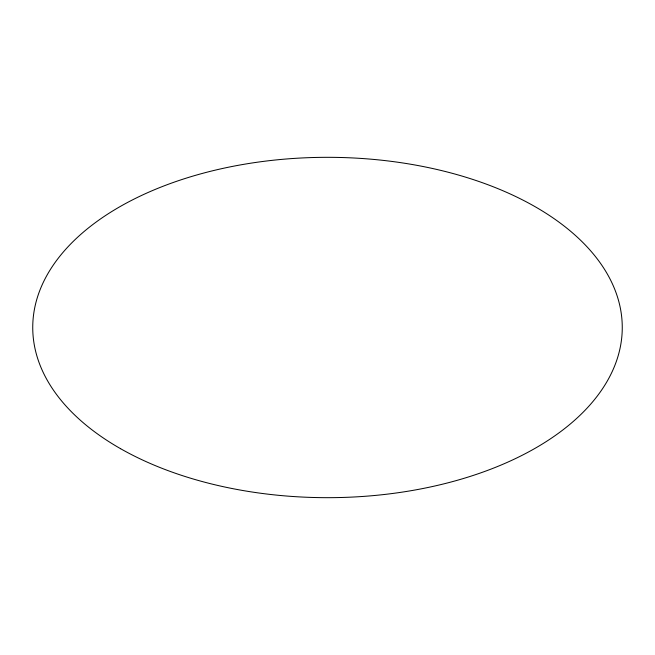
<?xml version="1.0" encoding="UTF-8"?>
<svg xmlns="http://www.w3.org/2000/svg" width="655" height="655" viewBox="0 0 655 655"><rect width="100%" height="100%" fill="white"/><g stroke="black" fill="none" stroke-linecap="round" stroke-linejoin="round"><path stroke-width="0.98" d="M120.602 448.708A294.758 170.177 0 0 0 612.769 370.337A294.758 170.177 0 0 0 249.129 163.447A294.758 170.177 0 0 0 120.602 448.708"/></g></svg>
